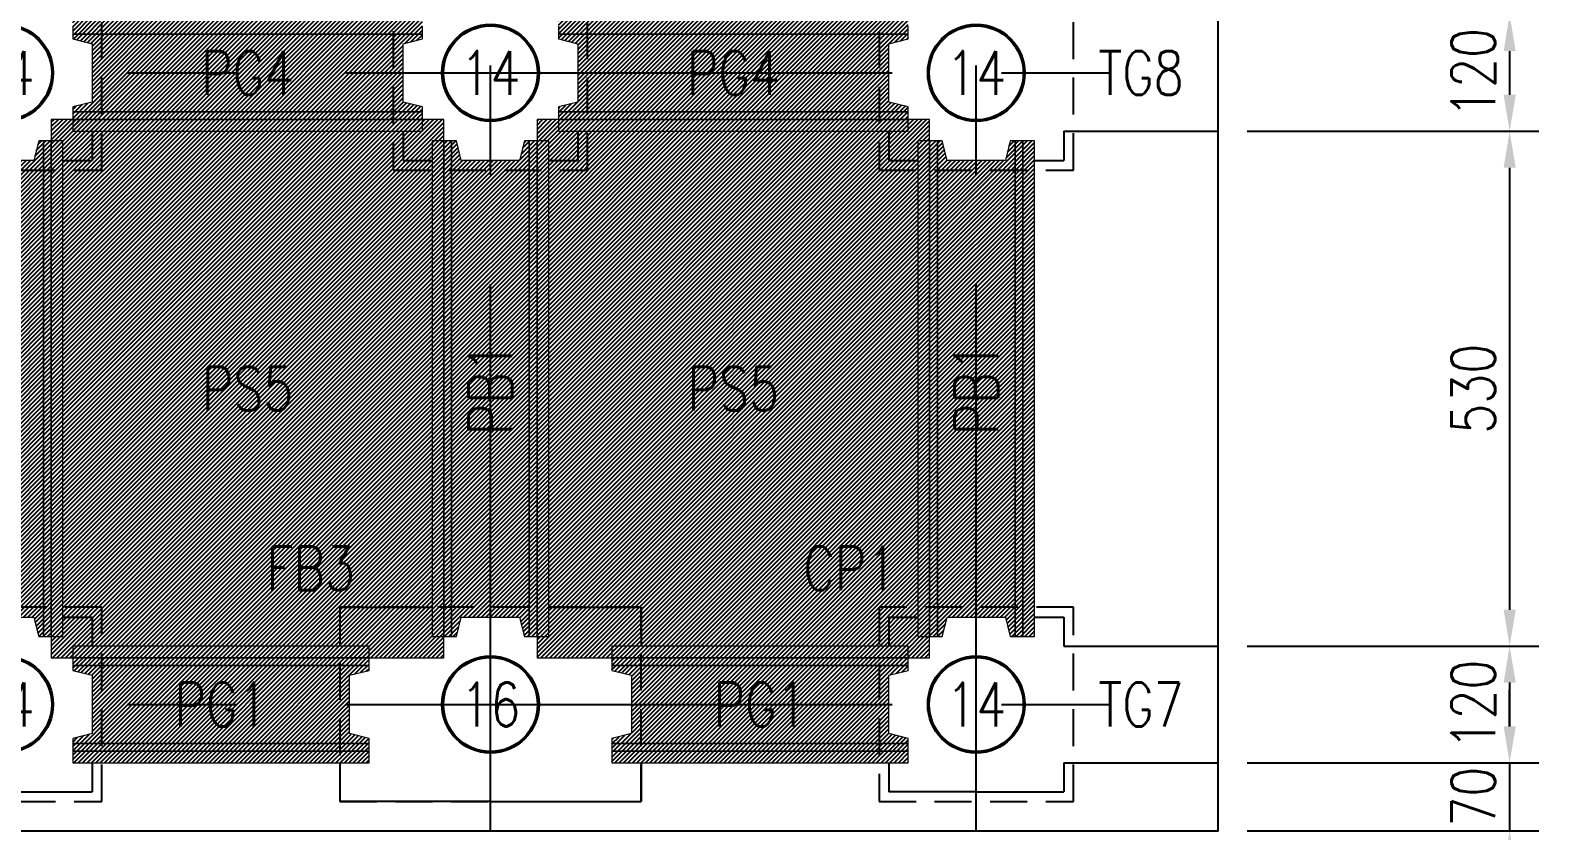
# Model space of a CAD drawing. Extents: x -4754 to 9942, y -22015 to 3942.
# Drawn here: x 3117 to 4670, y -19965 to -19141 of the extents above; entities that cross this region are included whole.
import ezdxf
from ezdxf.enums import TextEntityAlignment as Align

# ---------------------------------------------------------------- set-up
doc = ezdxf.new("R2010")
doc.units = 0
doc.header["$LTSCALE"] = 3
doc.linetypes.add('CENTER', pattern=[2, 1.25, -0.25, 0.25, -0.25])
doc.linetypes.add('DASHED', pattern=[19.05, 12.7, -6.35])
doc.layers.get('0').update_dxf_attribs({"linetype": 'CONTINUOUS'})
doc.layers.add('HB_0', color=7, linetype='CONTINUOUS', transparency=0.5)
doc.layers.add('預鑄版_HATCH', color=253, linetype='CONTINUOUS', transparency=0.1)
for name, color, linetype in [('HB_DIM', 1, 'CONTINUOUS'), ('基椿', 1, 'CONTINUOUS'), ('場鑄梁', 4, 'CONTINUOUS'), ('場鑄梁_TXT', 2, 'CONTINUOUS'), ('場鑄梁_虛線', 4, 'CONTINUOUS'), ('底圖', 7, 'CONTINUOUS'), ('預鑄梁', 7, 'CONTINUOUS'), ('預鑄梁_HATCH', 253, 'CONTINUOUS'), ('預鑄梁_TXT', 2, 'CONTINUOUS'), ('預鑄梁_外緣', 7, 'CONTINUOUS'), ('預鑄樁帽', 6, 'CONTINUOUS'), ('預鑄樁帽_TXT', 2, 'CONTINUOUS'), ('預鑄版', 7, 'CONTINUOUS'), ('預鑄版_TXT', 2, 'CONTINUOUS')]:
    doc.layers.add(name, color=color, linetype=linetype)
doc.styles.get("Standard").update_dxf_attribs({"font": 'ROMANS.shx', "width": 0.8, "bigfont": 'chineset.shx'})
doc.dimstyles.new('150cm', dxfattribs={"dimscale": 15, "dimtxt": 3, "dimasz": 2.5, "dimexe": 2, "dimexo": 2, "dimgap": 1, "dimtad": 1, "dimdsep": 46, "dimtxsty": 'Standard', "dimcen": 0, "dimclrt": 2, "dimadec": 0, "dimazin": 0, "dimtfac": 1, "dimtix": 1, "dimtmove": 2, "dimatfit": 3, "dimfxl": 1, "dimtolj": 1, "dimtzin": 0, "dimarcsym": 0})

# ---------------------------------------------------------------- blocks, each defined once
blk = doc.blocks.new('*D1008')
at = {"layer": 'HB_DIM', "color": 0, "lineweight": -2}
for p, q in [((4339.8, -19994.7), (4339.8, -20294.7)), ((4150.8, -20144.7), (4150.8, -20294.7)), ((4188.3, -20264.7), (4302.3, -20264.7))]:
    blk.add_line(p, q, dxfattribs=at)
at = {"layer": 'HB_DIM', "color": 0}
for points in [[(4188.3, -20258.4), (4188.3, -20270.9), (4150.8, -20264.7)], [(4302.3, -20270.9), (4302.3, -20258.4), (4339.8, -20264.7)]]:
    blk.add_solid(points, dxfattribs=at)
at = {"layer": 'HB_DIM', "color": 2, "linetype": 'Continuous', "insert": (4245.3, -20227.2), "char_height": 45, "attachment_point": 5}
blk.add_mtext('\\A1;189', dxfattribs=at)
blk = doc.blocks.new('*D1016')
at = {"layer": 'HB_DIM', "color": 0, "lineweight": -2}
for p, q in [((4369.8, -19124.7), (4669.8, -19124.7)), ((4639.8, -19162.2), (4639.8, -19207.2)), ((4369.8, -19244.7), (4669.8, -19244.7))]:
    blk.add_line(p, q, dxfattribs=at)
at = {"layer": 'HB_DIM', "color": 0}
for points in [[(4646.1, -19162.2), (4633.6, -19162.2), (4639.8, -19124.7)], [(4633.6, -19207.2), (4646.1, -19207.2), (4639.8, -19244.7)]]:
    blk.add_solid(points, dxfattribs=at)
at = {"layer": 'HB_DIM', "color": 2, "linetype": 'Continuous', "insert": (4602.3, -19184.7), "char_height": 45, "attachment_point": 5, "rotation": 90}
blk.add_mtext('\\A1;120', dxfattribs=at)
blk = doc.blocks.new('*D1017')
at = {"layer": 'HB_DIM', "color": 0, "lineweight": -2}
for p, q in [((4369.8, -19244.7), (4669.8, -19244.7)), ((4639.8, -19282.2), (4639.8, -19737.2)), ((4369.8, -19774.7), (4669.8, -19774.7))]:
    blk.add_line(p, q, dxfattribs=at)
at = {"layer": 'HB_DIM', "color": 0}
for points in [[(4646.1, -19282.2), (4633.6, -19282.2), (4639.8, -19244.7)], [(4633.6, -19737.2), (4646.1, -19737.2), (4639.8, -19774.7)]]:
    blk.add_solid(points, dxfattribs=at)
at = {"layer": 'HB_DIM', "color": 2, "linetype": 'Continuous', "insert": (4602.3, -19509.7), "char_height": 45, "attachment_point": 5, "rotation": 90}
blk.add_mtext('\\A1;530', dxfattribs=at)
blk = doc.blocks.new('*D1018')
at = {"layer": 'HB_DIM', "color": 0, "lineweight": -2}
for p, q in [((4369.8, -19774.7), (4669.8, -19774.7)), ((4639.8, -19812.2), (4639.8, -19857.2)), ((4369.8, -19894.7), (4669.8, -19894.7))]:
    blk.add_line(p, q, dxfattribs=at)
at = {"layer": 'HB_DIM', "color": 0}
for points in [[(4646.1, -19812.2), (4633.6, -19812.2), (4639.8, -19774.7)], [(4633.6, -19857.2), (4646.1, -19857.2), (4639.8, -19894.7)]]:
    blk.add_solid(points, dxfattribs=at)
at = {"layer": 'HB_DIM', "color": 2, "linetype": 'Continuous', "insert": (4602.3, -19834.7), "char_height": 45, "attachment_point": 5, "rotation": 90}
blk.add_mtext('\\A1;120', dxfattribs=at)
blk = doc.blocks.new('*D1019')
at = {"layer": 'HB_DIM', "color": 0, "lineweight": -2}
for p, q in [((4639.8, -19857.2), (4639.8, -19819.7)), ((4369.8, -19894.7), (4669.8, -19894.7)), ((4639.8, -19894.7), (4639.8, -19964.7)), ((4369.8, -19964.7), (4669.8, -19964.7)), ((4639.8, -20002.2), (4639.8, -20039.7))]:
    blk.add_line(p, q, dxfattribs=at)
at = {"layer": 'HB_DIM', "color": 0}
for points in [[(4633.6, -19857.2), (4646.1, -19857.2), (4639.8, -19894.7)], [(4646.1, -20002.2), (4633.6, -20002.2), (4639.8, -19964.7)]]:
    blk.add_solid(points, dxfattribs=at)
at = {"layer": 'HB_DIM', "color": 2, "linetype": 'Continuous', "insert": (4602.3, -19929.7), "char_height": 45, "attachment_point": 5, "rotation": 90}
blk.add_mtext('\\A1;70', dxfattribs=at)
blk = doc.blocks.new('pile')
at = {"layer": 'HB_0', "linetype": 'Continuous'}
for radius in [50, 48.4]:
    blk.add_circle((0, 0), radius, dxfattribs=at)
at = {"color": 2, "width": 0.8}
blk.add_attdef('A', text='', height=45, dxfattribs=at).set_placement((0, 0), align=Align.MIDDLE_CENTER)

msp = doc.modelspace()

# ---------------------------------------------------------------- hatches: boundary and pattern name
at = {"layer": '預鑄梁_HATCH', "linetype": 'Continuous'}
h = msp.add_hatch(dxfattribs=at)
h.set_pattern_fill('ANSI31', color=256, style=0)
h.paths.add_polyline_path([(3160.844, -19244.682), (3520.844, -19244.682), (3520.844, -19244.682), (3520.844, -19232.682), (3520.844, -19224.682), (3520.844, -19219.682), (3500.844, -19214.682), (3500.844, -19154.682), (3520.844, -19149.682), (3520.844, -19144.682), (3520.844, -19136.682), (3520.844, -19124.682), (3520.844, -19124.682), (3160.844, -19124.682), (3160.844, -19124.682), (3160.844, -19136.682), (3160.844, -19144.682), (3160.844, -19149.682), (3180.844, -19154.682), (3180.844, -19214.682), (3160.844, -19219.682), (3160.844, -19224.682), (3160.844, -19232.682)], flags=17)
h = msp.add_hatch(dxfattribs=at)
h.set_pattern_fill('ANSI31', color=256, style=0)
h.paths.add_polyline_path([(3660.844, -19244.682), (4020.844, -19244.682), (4020.844, -19244.682), (4020.844, -19232.682), (4020.844, -19224.682), (4020.844, -19219.682), (4000.844, -19214.682), (4000.844, -19154.682), (4020.844, -19149.682), (4020.844, -19144.682), (4020.844, -19136.682), (4020.844, -19124.682), (4020.844, -19124.682), (3660.844, -19124.682), (3660.844, -19124.682), (3660.844, -19136.682), (3660.844, -19144.682), (3660.844, -19149.682), (3680.844, -19154.682), (3680.844, -19214.682), (3660.844, -19219.682), (3660.844, -19224.682), (3660.844, -19232.682)], flags=17)
h = msp.add_hatch(dxfattribs=at)
h.set_pattern_fill('ANSI31', color=256, style=0)
h.paths.add_polyline_path([(3030.844, -19764.682), (3042.844, -19764.682), (3050.844, -19764.682), (3055.844, -19764.682), (3060.844, -19744.682), (3120.844, -19744.682), (3125.844, -19764.682), (3130.844, -19764.682), (3138.844, -19764.682), (3150.844, -19764.682), (3150.844, -19764.682), (3150.844, -19254.682), (3150.844, -19254.682), (3138.844, -19254.682), (3130.844, -19254.682), (3125.844, -19254.682), (3120.844, -19274.682), (3060.844, -19274.682), (3055.844, -19254.682), (3050.844, -19254.682), (3042.844, -19254.682), (3030.844, -19254.682), (3030.844, -19254.682)], flags=17)
h = msp.add_hatch(dxfattribs=at)
h.set_pattern_fill('ANSI31', color=256, style=0)
h.paths.add_polyline_path([(3530.844, -19764.682), (3542.844, -19764.682), (3550.844, -19764.682), (3555.844, -19764.682), (3560.844, -19744.682), (3620.844, -19744.682), (3625.844, -19764.682), (3630.844, -19764.682), (3638.844, -19764.682), (3650.844, -19764.682), (3650.844, -19764.682), (3650.844, -19254.682), (3650.844, -19254.682), (3638.844, -19254.682), (3630.844, -19254.682), (3625.844, -19254.682), (3620.844, -19274.682), (3560.844, -19274.682), (3555.844, -19254.682), (3550.844, -19254.682), (3542.844, -19254.682), (3530.844, -19254.682), (3530.844, -19254.682)], flags=17)
h = msp.add_hatch(dxfattribs=at)
h.set_pattern_fill('ANSI31', color=256, style=0)
h.paths.add_polyline_path([(4030.844, -19764.682), (4042.844, -19764.682), (4050.844, -19764.682), (4055.844, -19764.682), (4060.844, -19744.682), (4120.844, -19744.682), (4125.844, -19764.682), (4130.844, -19764.682), (4138.844, -19764.682), (4150.844, -19764.682), (4150.844, -19764.682), (4150.844, -19254.682), (4150.844, -19254.682), (4138.844, -19254.682), (4130.844, -19254.682), (4125.844, -19254.682), (4120.844, -19274.682), (4060.844, -19274.682), (4055.844, -19254.682), (4050.844, -19254.682), (4042.844, -19254.682), (4030.844, -19254.682), (4030.844, -19254.682)], flags=17)
h = msp.add_hatch(dxfattribs=at)
h.set_pattern_fill('ANSI31', color=256, style=0)
h.paths.add_polyline_path([(3160.844, -19894.682), (3465.844, -19894.682), (3465.844, -19894.682), (3465.844, -19882.682), (3465.844, -19874.682), (3465.844, -19869.682), (3445.844, -19864.682), (3445.844, -19804.682), (3465.844, -19799.682), (3465.844, -19794.682), (3465.844, -19786.682), (3465.844, -19774.682), (3465.844, -19774.682), (3160.844, -19774.682), (3160.844, -19774.682), (3160.844, -19786.682), (3160.844, -19794.682), (3160.844, -19799.682), (3180.844, -19804.682), (3180.844, -19864.682), (3160.844, -19869.682), (3160.844, -19874.682), (3160.844, -19882.682)], flags=17)
h = msp.add_hatch(dxfattribs=at)
h.set_pattern_fill('ANSI31', color=256, style=0)
h.paths.add_polyline_path([(3715.844, -19894.682), (4020.844, -19894.682), (4020.844, -19894.682), (4020.844, -19882.682), (4020.844, -19874.682), (4020.844, -19869.682), (4000.844, -19864.682), (4000.844, -19804.682), (4020.844, -19799.682), (4020.844, -19794.682), (4020.844, -19786.682), (4020.844, -19774.682), (4020.844, -19774.682), (3715.844, -19774.682), (3715.844, -19774.682), (3715.844, -19786.682), (3715.844, -19794.682), (3715.844, -19799.682), (3735.844, -19804.682), (3735.844, -19864.682), (3715.844, -19869.682), (3715.844, -19874.682), (3715.844, -19882.682)], flags=17)
at = {"layer": '預鑄版_HATCH', "linetype": 'Continuous'}
h = msp.add_hatch(dxfattribs=at)
h.set_pattern_fill('ANSI31', color=256, style=0)
h.paths.add_polyline_path([(3138.844, -19786.682), (3542.844, -19786.682), (3542.844, -19232.682), (3138.844, -19232.682)], flags=17)
h = msp.add_hatch(dxfattribs=at)
h.set_pattern_fill('ANSI31', color=256, style=0)
h.paths.add_polyline_path([(3638.844, -19786.682), (4042.844, -19786.682), (4042.844, -19232.682), (3638.844, -19232.682)], flags=17)

# ---------------------------------------------------------------- linework, layer by layer
at = {"layer": '場鑄梁', "color": 4, "linetype": 'Continuous'}
for points in [[(3180.844, -19244.682), (3180.844, -19274.682)], [(3500.844, -19244.682), (3500.844, -19274.682)], [(3680.844, -19244.682), (3680.844, -19274.682)], [(4000.844, -19244.682), (4000.844, -19274.682)], [(4180.844, -19244.682), (4180.844, -19274.682)], [(4180.844, -19244.682), (4339.844, -19244.682)], [(3150.844, -19274.682), (3180.844, -19274.682)], [(3500.844, -19274.682), (3530.844, -19274.682)], [(3650.844, -19274.682), (3680.844, -19274.682)], [(4000.844, -19274.682), (4030.844, -19274.682)], [(4150.844, -19274.682), (4180.844, -19274.682)], [(3435.844, -19734.682), (3435.844, -19774.682)], [(3435.844, -19734.682), (3530.844, -19734.682)], [(3650.844, -19734.682), (3745.844, -19734.682)], [(3745.844, -19734.682), (3745.844, -19774.682)], [(3150.844, -19744.682), (3180.844, -19744.682)], [(3180.844, -19744.682), (3180.844, -19774.682)], [(4000.844, -19744.682), (4000.844, -19774.682)], [(4000.844, -19744.682), (4030.844, -19744.682)], [(4150.844, -19744.682), (4180.844, -19744.682)], [(4180.844, -19744.682), (4180.844, -19774.682)], [(4180.844, -19774.682), (4339.844, -19774.682)], [(3180.844, -19894.682), (3180.844, -19924.682)], [(3435.844, -19894.682), (3435.844, -19934.682)], [(3745.844, -19894.682), (3745.844, -19934.682)], [(4000.844, -19894.682), (4000.844, -19924.682)], [(4180.844, -19894.682), (4180.844, -19924.682)], [(4180.844, -19894.682), (4339.844, -19894.682)], [(3090.844, -19924.682), (3180.844, -19924.682)], [(3590.844, -19934.682), (3435.844, -19934.682)], [(3590.844, -19934.682), (3745.844, -19934.682)], [(4090.844, -19924.682), (4000.844, -19924.682)], [(4090.844, -19924.682), (4180.844, -19924.682)]]:
    msp.add_lwpolyline(points, dxfattribs=at)
at = {"layer": '場鑄梁_虛線', "color": 4, "linetype": 'Continuous'}
for points in [[(3180.844, -19244.682), (3180.844, -19274.682)], [(3500.844, -19244.682), (3500.844, -19274.682)], [(3680.844, -19244.682), (3680.844, -19274.682)], [(4000.844, -19244.682), (4000.844, -19274.682)], [(4180.844, -19244.682), (4180.844, -19274.682)], [(4180.844, -19244.682), (4339.844, -19244.682)], [(3150.844, -19274.682), (3180.844, -19274.682)], [(3500.844, -19274.682), (3530.844, -19274.682)], [(3650.844, -19274.682), (3680.844, -19274.682)], [(4000.844, -19274.682), (4030.844, -19274.682)], [(4150.844, -19274.682), (4180.844, -19274.682)], [(3435.844, -19734.682), (3435.844, -19774.682)], [(3435.844, -19734.682), (3530.844, -19734.682)], [(3650.844, -19734.682), (3745.844, -19734.682)], [(3745.844, -19734.682), (3745.844, -19774.682)], [(3150.844, -19744.682), (3180.844, -19744.682)], [(3180.844, -19744.682), (3180.844, -19774.682)], [(4000.844, -19744.682), (4000.844, -19774.682)], [(4000.844, -19744.682), (4030.844, -19744.682)], [(4150.844, -19744.682), (4180.844, -19744.682)], [(4180.844, -19744.682), (4180.844, -19774.682)], [(4180.844, -19774.682), (4339.844, -19774.682)], [(3180.844, -19894.682), (3180.844, -19924.682)], [(3435.844, -19894.682), (3435.844, -19934.682)], [(3745.844, -19894.682), (3745.844, -19934.682)], [(4000.844, -19894.682), (4000.844, -19924.682)], [(4180.844, -19894.682), (4180.844, -19924.682)], [(4180.844, -19894.682), (4339.844, -19894.682)], [(3090.844, -19924.682), (3180.844, -19924.682)], [(3590.844, -19934.682), (3435.844, -19934.682)], [(3590.844, -19934.682), (3745.844, -19934.682)], [(4090.844, -19924.682), (4000.844, -19924.682)], [(4090.844, -19924.682), (4180.844, -19924.682)]]:
    msp.add_lwpolyline(points, dxfattribs=at)
at = {"layer": '底圖', "color": 4, "linetype": 'Continuous'}
msp.add_lwpolyline([(-158.156, -19964.682), (4339.844, -19964.682), (4339.844, -16984.682), (-158.156, -16984.682), (-158.156, -19964.682)], dxfattribs=at)
at = {"layer": '底圖', "color": 252, "linetype": 'CENTER', "ltscale": 150}
for points in [[(3590.844, -19964.682), (3590.844, -16984.682)], [(4090.844, -19964.682), (4090.844, -16984.682)], [(-158.156, -19184.682), (4339.844, -19184.682)], [(-158.156, -19834.682), (4339.844, -19834.682)]]:
    msp.add_lwpolyline(points, dxfattribs=at)
at = {"layer": '預鑄梁', "lineweight": 5}
for p, q in [((3160.844, -19136.682, 113), (3160.844, -19144.682, 100)), ((3180.844, -19144.682, 100), (3160.844, -19144.682, 100)), ((3160.844, -19144.682, 100), (3160.844, -19149.682, 100)), ((3160.844, -19144.682, 100), (3180.844, -19144.682, 100)), ((3180.844, -19144.682, 100), (3500.844, -19144.682, 100)), ((3500.844, -19144.682, 100), (3180.844, -19144.682, 100)), ((3520.844, -19144.682, 100), (3500.844, -19144.682, 100)), ((3500.844, -19144.682, 100), (3520.844, -19144.682, 100)), ((3520.844, -19144.682, 100), (3520.844, -19136.682, 113)), ((3520.844, -19149.682, 100), (3520.844, -19144.682, 100)), ((3660.844, -19136.682, 113), (3660.844, -19144.682, 100)), ((3680.844, -19144.682, 100), (3660.844, -19144.682, 100)), ((3660.844, -19144.682, 100), (3660.844, -19149.682, 100)), ((3660.844, -19144.682, 100), (3680.844, -19144.682, 100)), ((3680.844, -19144.682, 100), (4000.844, -19144.682, 100)), ((4000.844, -19144.682, 100), (3680.844, -19144.682, 100)), ((4020.844, -19144.682, 100), (4000.844, -19144.682, 100)), ((4000.844, -19144.682, 100), (4020.844, -19144.682, 100)), ((4020.844, -19144.682, 100), (4020.844, -19136.682, 113)), ((4020.844, -19149.682, 100), (4020.844, -19144.682, 100)), ((3160.844, -19149.682, 100), (3180.844, -19154.682, 100)), ((3180.844, -19154.682, 100), (3180.844, -19214.682, 100)), ((3500.844, -19154.682, 100), (3520.844, -19149.682, 100)), ((3500.844, -19214.682, 100), (3500.844, -19154.682, 100)), ((3660.844, -19149.682, 100), (3680.844, -19154.682, 100)), ((3680.844, -19154.682, 100), (3680.844, -19214.682, 100)), ((4000.844, -19154.682, 100), (4020.844, -19149.682, 100)), ((4000.844, -19214.682, 100), (4000.844, -19154.682, 100)), ((3180.844, -19214.682, 100), (3160.844, -19219.682, 100)), ((3160.844, -19219.682, 100), (3160.844, -19224.682, 100)), ((3520.844, -19219.682, 100), (3500.844, -19214.682, 100)), ((3520.844, -19224.682, 100), (3520.844, -19219.682, 100)), ((3680.844, -19214.682, 100), (3660.844, -19219.682, 100)), ((3660.844, -19219.682, 100), (3660.844, -19224.682, 100)), ((4020.844, -19219.682, 100), (4000.844, -19214.682, 100)), ((4020.844, -19224.682, 100), (4020.844, -19219.682, 100)), ((3160.844, -19224.682, 100), (3180.844, -19224.682, 100)), ((3180.844, -19224.682, 100), (3160.844, -19224.682, 100)), ((3160.844, -19224.682, 100), (3160.844, -19232.682, 116)), ((3160.844, -19232.682, 116), (3180.844, -19232.682, 116)), ((3180.844, -19232.682, 116), (3160.844, -19232.682, 116)), ((3160.844, -19232.682, 116), (3160.844, -19244.682, 116)), ((3500.844, -19224.682, 100), (3180.844, -19224.682, 100)), ((3180.844, -19224.682, 100), (3500.844, -19224.682, 100)), ((3500.844, -19232.682, 116), (3180.844, -19232.682, 116)), ((3180.844, -19232.682, 116), (3500.844, -19232.682, 116)), ((3500.844, -19224.682, 100), (3520.844, -19224.682, 100)), ((3520.844, -19224.682, 100), (3500.844, -19224.682, 100)), ((3500.844, -19232.682, 116), (3520.844, -19232.682, 116)), ((3520.844, -19232.682, 116), (3500.844, -19232.682, 116)), ((3520.844, -19232.682, 116), (3520.844, -19224.682, 100)), ((3520.844, -19244.682, 116), (3520.844, -19232.682, 116)), ((3660.844, -19224.682, 100), (3680.844, -19224.682, 100)), ((3680.844, -19224.682, 100), (3660.844, -19224.682, 100)), ((3660.844, -19224.682, 100), (3660.844, -19232.682, 116)), ((3660.844, -19232.682, 116), (3680.844, -19232.682, 116)), ((3680.844, -19232.682, 116), (3660.844, -19232.682, 116)), ((3660.844, -19232.682, 116), (3660.844, -19244.682, 116)), ((4000.844, -19224.682, 100), (3680.844, -19224.682, 100)), ((3680.844, -19224.682, 100), (4000.844, -19224.682, 100)), ((4000.844, -19232.682, 116), (3680.844, -19232.682, 116)), ((3680.844, -19232.682, 116), (4000.844, -19232.682, 116)), ((4000.844, -19224.682, 100), (4020.844, -19224.682, 100)), ((4020.844, -19224.682, 100), (4000.844, -19224.682, 100)), ((4000.844, -19232.682, 116), (4020.844, -19232.682, 116)), ((4020.844, -19232.682, 116), (4000.844, -19232.682, 116)), ((4020.844, -19232.682, 116), (4020.844, -19224.682, 100)), ((4020.844, -19244.682, 116), (4020.844, -19232.682, 116)), ((3160.844, -19244.682, 116), (3180.844, -19244.682, 116)), ((3180.844, -19244.682, 116), (3500.844, -19244.682, 116)), ((3500.844, -19244.682, 116), (3520.844, -19244.682, 116)), ((3660.844, -19244.682, 116), (3680.844, -19244.682, 116)), ((3680.844, -19244.682, 116), (4000.844, -19244.682, 116)), ((4000.844, -19244.682, 116), (4020.844, -19244.682, 116)), ((3125.844, -19254.682, 100), (3120.844, -19274.682, 100)), ((3130.844, -19254.682, 100), (3125.844, -19254.682, 100)), ((3130.844, -19274.682, 100), (3130.844, -19254.682, 100)), ((3130.844, -19254.682, 100), (3130.844, -19274.682, 100)), ((3138.844, -19254.682, 116), (3130.844, -19254.682, 100)), ((3138.844, -19274.682, 116), (3138.844, -19254.682, 116)), ((3138.844, -19254.682, 116), (3138.844, -19274.682, 116)), ((3150.844, -19254.682, 116), (3138.844, -19254.682, 116)), ((3150.844, -19274.682, 116), (3150.844, -19254.682, 116)), ((3542.844, -19254.682, 116), (3530.844, -19254.682, 116)), ((3530.844, -19254.682, 116), (3530.844, -19274.682, 116)), ((3550.844, -19254.682, 100), (3542.844, -19254.682, 116)), ((3542.844, -19254.682, 116), (3542.844, -19274.682, 116)), ((3542.844, -19274.682, 116), (3542.844, -19254.682, 116)), ((3555.844, -19254.682, 100), (3550.844, -19254.682, 100)), ((3550.844, -19254.682, 100), (3550.844, -19274.682, 100)), ((3550.844, -19274.682, 100), (3550.844, -19254.682, 100)), ((3560.844, -19274.682, 100), (3555.844, -19254.682, 100)), ((3625.844, -19254.682, 100), (3620.844, -19274.682, 100)), ((3630.844, -19254.682, 100), (3625.844, -19254.682, 100)), ((3630.844, -19274.682, 100), (3630.844, -19254.682, 100)), ((3630.844, -19254.682, 100), (3630.844, -19274.682, 100)), ((3638.844, -19254.682, 116), (3630.844, -19254.682, 100)), ((3638.844, -19274.682, 116), (3638.844, -19254.682, 116)), ((3638.844, -19254.682, 116), (3638.844, -19274.682, 116)), ((3650.844, -19254.682, 116), (3638.844, -19254.682, 116)), ((3650.844, -19274.682, 116), (3650.844, -19254.682, 116)), ((4042.844, -19254.682, 116), (4030.844, -19254.682, 116)), ((4030.844, -19254.682, 116), (4030.844, -19274.682, 116)), ((4050.844, -19254.682, 100), (4042.844, -19254.682, 116)), ((4042.844, -19254.682, 116), (4042.844, -19274.682, 116)), ((4042.844, -19274.682, 116), (4042.844, -19254.682, 116)), ((4055.844, -19254.682, 100), (4050.844, -19254.682, 100)), ((4050.844, -19254.682, 100), (4050.844, -19274.682, 100)), ((4050.844, -19274.682, 100), (4050.844, -19254.682, 100)), ((4060.844, -19274.682, 100), (4055.844, -19254.682, 100)), ((4125.844, -19254.682, 100), (4120.844, -19274.682, 100)), ((4130.844, -19254.682, 100), (4125.844, -19254.682, 100)), ((4130.844, -19274.682, 100), (4130.844, -19254.682, 100)), ((4130.844, -19254.682, 100), (4130.844, -19274.682, 100)), ((4138.844, -19254.682, 116), (4130.844, -19254.682, 100)), ((4138.844, -19274.682, 116), (4138.844, -19254.682, 116)), ((4138.844, -19254.682, 116), (4138.844, -19274.682, 116)), ((4150.844, -19254.682, 116), (4138.844, -19254.682, 116)), ((4150.844, -19274.682, 116), (4150.844, -19254.682, 116)), ((3120.844, -19274.682, 100), (3060.844, -19274.682, 100)), ((3130.844, -19274.682, 100), (3130.844, -19744.682, 100)), ((3130.844, -19744.682, 100), (3130.844, -19274.682, 100)), ((3138.844, -19274.682, 116), (3138.844, -19744.682, 116)), ((3138.844, -19744.682, 116), (3138.844, -19274.682, 116)), ((3150.844, -19744.682, 116), (3150.844, -19274.682, 116)), ((3530.844, -19274.682, 116), (3530.844, -19744.682, 116)), ((3542.844, -19274.682, 116), (3542.844, -19744.682, 116)), ((3542.844, -19744.682, 116), (3542.844, -19274.682, 116)), ((3550.844, -19744.682, 100), (3550.844, -19274.682, 100)), ((3550.844, -19274.682, 100), (3550.844, -19744.682, 100)), ((3620.844, -19274.682, 100), (3560.844, -19274.682, 100)), ((3630.844, -19274.682, 100), (3630.844, -19744.682, 100)), ((3630.844, -19744.682, 100), (3630.844, -19274.682, 100)), ((3638.844, -19274.682, 116), (3638.844, -19744.682, 116)), ((3638.844, -19744.682, 116), (3638.844, -19274.682, 116)), ((3650.844, -19744.682, 116), (3650.844, -19274.682, 116)), ((4030.844, -19274.682, 116), (4030.844, -19744.682, 116)), ((4042.844, -19274.682, 116), (4042.844, -19744.682, 116)), ((4042.844, -19744.682, 116), (4042.844, -19274.682, 116)), ((4050.844, -19744.682, 100), (4050.844, -19274.682, 100)), ((4050.844, -19274.682, 100), (4050.844, -19744.682, 100)), ((4120.844, -19274.682, 100), (4060.844, -19274.682, 100)), ((4130.844, -19274.682, 100), (4130.844, -19744.682, 100)), ((4130.844, -19744.682, 100), (4130.844, -19274.682, 100)), ((4138.844, -19274.682, 116), (4138.844, -19744.682, 116)), ((4138.844, -19744.682, 116), (4138.844, -19274.682, 116)), ((4150.844, -19744.682, 116), (4150.844, -19274.682, 116)), ((3060.844, -19744.682, 100), (3120.844, -19744.682, 100)), ((3120.844, -19744.682, 100), (3125.844, -19764.682, 100)), ((3130.844, -19764.682, 100), (3130.844, -19744.682, 100)), ((3130.844, -19744.682, 100), (3130.844, -19764.682, 100)), ((3138.844, -19764.682, 116), (3138.844, -19744.682, 116)), ((3138.844, -19744.682, 116), (3138.844, -19764.682, 116)), ((3150.844, -19764.682, 116), (3150.844, -19744.682, 116)), ((3530.844, -19744.682, 116), (3530.844, -19764.682, 116)), ((3542.844, -19744.682, 116), (3542.844, -19764.682, 116)), ((3542.844, -19764.682, 116), (3542.844, -19744.682, 116)), ((3550.844, -19744.682, 100), (3550.844, -19764.682, 100)), ((3550.844, -19764.682, 100), (3550.844, -19744.682, 100)), ((3555.844, -19764.682, 100), (3560.844, -19744.682, 100)), ((3560.844, -19744.682, 100), (3620.844, -19744.682, 100)), ((3620.844, -19744.682, 100), (3625.844, -19764.682, 100)), ((3630.844, -19764.682, 100), (3630.844, -19744.682, 100)), ((3630.844, -19744.682, 100), (3630.844, -19764.682, 100)), ((3638.844, -19764.682, 116), (3638.844, -19744.682, 116)), ((3638.844, -19744.682, 116), (3638.844, -19764.682, 116)), ((3650.844, -19764.682, 116), (3650.844, -19744.682, 116)), ((4030.844, -19744.682, 116), (4030.844, -19764.682, 116)), ((4042.844, -19744.682, 116), (4042.844, -19764.682, 116)), ((4042.844, -19764.682, 116), (4042.844, -19744.682, 116)), ((4050.844, -19744.682, 100), (4050.844, -19764.682, 100)), ((4050.844, -19764.682, 100), (4050.844, -19744.682, 100)), ((4055.844, -19764.682, 100), (4060.844, -19744.682, 100)), ((4060.844, -19744.682, 100), (4120.844, -19744.682, 100)), ((4120.844, -19744.682, 100), (4125.844, -19764.682, 100)), ((4130.844, -19764.682, 100), (4130.844, -19744.682, 100)), ((4130.844, -19744.682, 100), (4130.844, -19764.682, 100)), ((4138.844, -19764.682, 116), (4138.844, -19744.682, 116)), ((4138.844, -19744.682, 116), (4138.844, -19764.682, 116)), ((4150.844, -19764.682, 116), (4150.844, -19744.682, 116)), ((3125.844, -19764.682, 100), (3130.844, -19764.682, 100)), ((3130.844, -19764.682, 100), (3138.844, -19764.682, 116)), ((3138.844, -19764.682, 116), (3150.844, -19764.682, 116)), ((3530.844, -19764.682, 116), (3542.844, -19764.682, 116)), ((3542.844, -19764.682, 116), (3550.844, -19764.682, 100)), ((3550.844, -19764.682, 100), (3555.844, -19764.682, 100)), ((3625.844, -19764.682, 100), (3630.844, -19764.682, 100)), ((3630.844, -19764.682, 100), (3638.844, -19764.682, 116)), ((3638.844, -19764.682, 116), (3650.844, -19764.682, 116)), ((4030.844, -19764.682, 116), (4042.844, -19764.682, 116)), ((4042.844, -19764.682, 116), (4050.844, -19764.682, 100)), ((4050.844, -19764.682, 100), (4055.844, -19764.682, 100)), ((4125.844, -19764.682, 100), (4130.844, -19764.682, 100)), ((4130.844, -19764.682, 100), (4138.844, -19764.682, 116)), ((4138.844, -19764.682, 116), (4150.844, -19764.682, 116)), ((3180.844, -19774.682, 116), (3160.844, -19774.682, 116)), ((3160.844, -19774.682, 116), (3160.844, -19786.682, 116)), ((3445.844, -19774.682, 116), (3180.844, -19774.682, 116)), ((3465.844, -19774.682, 116), (3445.844, -19774.682, 116)), ((3465.844, -19786.682, 116), (3465.844, -19774.682, 116)), ((3735.844, -19774.682, 116), (3715.844, -19774.682, 116)), ((3715.844, -19774.682, 116), (3715.844, -19786.682, 116)), ((4000.844, -19774.682, 116), (3735.844, -19774.682, 116)), ((4020.844, -19774.682, 116), (4000.844, -19774.682, 116)), ((4020.844, -19786.682, 116), (4020.844, -19774.682, 116)), ((3180.844, -19786.682, 116), (3160.844, -19786.682, 116)), ((3160.844, -19786.682, 116), (3160.844, -19794.682, 104)), ((3160.844, -19786.682, 116), (3180.844, -19786.682, 116)), ((3180.844, -19794.682, 104), (3160.844, -19794.682, 104)), ((3160.844, -19794.682, 104), (3160.844, -19799.682, 104)), ((3160.844, -19794.682, 104), (3180.844, -19794.682, 104)), ((3445.844, -19786.682, 116), (3180.844, -19786.682, 116)), ((3180.844, -19786.682, 116), (3445.844, -19786.682, 116)), ((3180.844, -19794.682, 104), (3445.844, -19794.682, 104)), ((3445.844, -19794.682, 104), (3180.844, -19794.682, 104)), ((3465.844, -19786.682, 116), (3445.844, -19786.682, 116)), ((3445.844, -19786.682, 116), (3465.844, -19786.682, 116)), ((3465.844, -19794.682, 104), (3445.844, -19794.682, 104)), ((3445.844, -19794.682, 104), (3465.844, -19794.682, 104)), ((3465.844, -19794.682, 104), (3465.844, -19786.682, 116)), ((3465.844, -19799.682, 104), (3465.844, -19794.682, 104)), ((3735.844, -19786.682, 116), (3715.844, -19786.682, 116)), ((3715.844, -19786.682, 116), (3715.844, -19794.682, 104)), ((3715.844, -19786.682, 116), (3735.844, -19786.682, 116)), ((3735.844, -19794.682, 104), (3715.844, -19794.682, 104)), ((3715.844, -19794.682, 104), (3715.844, -19799.682, 104)), ((3715.844, -19794.682, 104), (3735.844, -19794.682, 104)), ((4000.844, -19786.682, 116), (3735.844, -19786.682, 116)), ((3735.844, -19786.682, 116), (4000.844, -19786.682, 116)), ((3735.844, -19794.682, 104), (4000.844, -19794.682, 104)), ((4000.844, -19794.682, 104), (3735.844, -19794.682, 104)), ((4020.844, -19786.682, 116), (4000.844, -19786.682, 116)), ((4000.844, -19786.682, 116), (4020.844, -19786.682, 116)), ((4020.844, -19794.682, 104), (4000.844, -19794.682, 104)), ((4000.844, -19794.682, 104), (4020.844, -19794.682, 104)), ((4020.844, -19794.682, 104), (4020.844, -19786.682, 116)), ((4020.844, -19799.682, 104), (4020.844, -19794.682, 104)), ((3160.844, -19799.682, 104), (3180.844, -19804.682, 104)), ((3180.844, -19804.682, 104), (3180.844, -19864.682, 104)), ((3445.844, -19804.682, 104), (3465.844, -19799.682, 104)), ((3445.844, -19864.682, 104), (3445.844, -19804.682, 104)), ((3715.844, -19799.682, 104), (3735.844, -19804.682, 104)), ((3735.844, -19804.682, 104), (3735.844, -19864.682, 104)), ((4000.844, -19804.682, 104), (4020.844, -19799.682, 104)), ((4000.844, -19864.682, 104), (4000.844, -19804.682, 104)), ((3180.844, -19864.682, 104), (3160.844, -19869.682, 104)), ((3160.844, -19869.682, 104), (3160.844, -19874.682, 104)), ((3160.844, -19874.682, 104), (3180.844, -19874.682, 104)), ((3180.844, -19874.682, 104), (3160.844, -19874.682, 104)), ((3160.844, -19874.682, 104), (3160.844, -19882.682, 120)), ((3445.844, -19874.682, 104), (3180.844, -19874.682, 104)), ((3180.844, -19874.682, 104), (3445.844, -19874.682, 104)), ((3465.844, -19869.682, 104), (3445.844, -19864.682, 104)), ((3445.844, -19874.682, 104), (3465.844, -19874.682, 104)), ((3465.844, -19874.682, 104), (3445.844, -19874.682, 104)), ((3465.844, -19874.682, 104), (3465.844, -19869.682, 104)), ((3465.844, -19882.682, 120), (3465.844, -19874.682, 104)), ((3735.844, -19864.682, 104), (3715.844, -19869.682, 104)), ((3715.844, -19869.682, 104), (3715.844, -19874.682, 104)), ((3715.844, -19874.682, 104), (3735.844, -19874.682, 104)), ((3735.844, -19874.682, 104), (3715.844, -19874.682, 104)), ((3715.844, -19874.682, 104), (3715.844, -19882.682, 120)), ((4000.844, -19874.682, 104), (3735.844, -19874.682, 104)), ((3735.844, -19874.682, 104), (4000.844, -19874.682, 104)), ((4020.844, -19869.682, 104), (4000.844, -19864.682, 104)), ((4000.844, -19874.682, 104), (4020.844, -19874.682, 104)), ((4020.844, -19874.682, 104), (4000.844, -19874.682, 104)), ((4020.844, -19874.682, 104), (4020.844, -19869.682, 104)), ((4020.844, -19882.682, 120), (4020.844, -19874.682, 104)), ((3160.844, -19882.682, 120), (3180.844, -19882.682, 120)), ((3180.844, -19882.682, 120), (3160.844, -19882.682, 120)), ((3160.844, -19882.682, 120), (3160.844, -19894.682, 120)), ((3445.844, -19882.682, 120), (3180.844, -19882.682, 120)), ((3180.844, -19882.682, 120), (3445.844, -19882.682, 120)), ((3445.844, -19882.682, 120), (3465.844, -19882.682, 120)), ((3465.844, -19882.682, 120), (3445.844, -19882.682, 120)), ((3465.844, -19894.682, 120), (3465.844, -19882.682, 120)), ((3715.844, -19882.682, 120), (3735.844, -19882.682, 120)), ((3735.844, -19882.682, 120), (3715.844, -19882.682, 120)), ((3715.844, -19882.682, 120), (3715.844, -19894.682, 120)), ((4000.844, -19882.682, 120), (3735.844, -19882.682, 120)), ((3735.844, -19882.682, 120), (4000.844, -19882.682, 120)), ((4000.844, -19882.682, 120), (4020.844, -19882.682, 120)), ((4020.844, -19882.682, 120), (4000.844, -19882.682, 120)), ((4020.844, -19894.682, 120), (4020.844, -19882.682, 120)), ((3160.844, -19894.682, 120), (3180.844, -19894.682, 120)), ((3180.844, -19894.682, 120), (3445.844, -19894.682, 120)), ((3445.844, -19894.682, 120), (3465.844, -19894.682, 120)), ((3715.844, -19894.682, 120), (3735.844, -19894.682, 120)), ((3735.844, -19894.682, 120), (4000.844, -19894.682, 120)), ((4000.844, -19894.682, 120), (4020.844, -19894.682, 120))]:
    msp.add_line(p, q, dxfattribs=at)
at = {"layer": '預鑄梁_外緣', "lineweight": 5}
for p, q in [((3160.844, -19136.682, 113), (3160.844, -19144.682, 100)), ((3160.844, -19144.682, 100), (3160.844, -19149.682, 100)), ((3520.844, -19144.682, 100), (3520.844, -19136.682, 113)), ((3520.844, -19149.682, 100), (3520.844, -19144.682, 100)), ((3660.844, -19136.682, 113), (3660.844, -19144.682, 100)), ((3660.844, -19144.682, 100), (3660.844, -19149.682, 100)), ((4020.844, -19144.682, 100), (4020.844, -19136.682, 113)), ((4020.844, -19149.682, 100), (4020.844, -19144.682, 100)), ((3160.844, -19149.682, 100), (3180.844, -19154.682, 100)), ((3180.844, -19154.682, 100), (3180.844, -19214.682, 100)), ((3500.844, -19154.682, 100), (3520.844, -19149.682, 100)), ((3500.844, -19214.682, 100), (3500.844, -19154.682, 100)), ((3660.844, -19149.682, 100), (3680.844, -19154.682, 100)), ((3680.844, -19154.682, 100), (3680.844, -19214.682, 100)), ((4000.844, -19154.682, 100), (4020.844, -19149.682, 100)), ((4000.844, -19214.682, 100), (4000.844, -19154.682, 100)), ((3180.844, -19214.682, 100), (3160.844, -19219.682, 100)), ((3160.844, -19219.682, 100), (3160.844, -19224.682, 100)), ((3520.844, -19219.682, 100), (3500.844, -19214.682, 100)), ((3520.844, -19224.682, 100), (3520.844, -19219.682, 100)), ((3680.844, -19214.682, 100), (3660.844, -19219.682, 100)), ((3660.844, -19219.682, 100), (3660.844, -19224.682, 100)), ((4020.844, -19219.682, 100), (4000.844, -19214.682, 100)), ((4020.844, -19224.682, 100), (4020.844, -19219.682, 100)), ((3160.844, -19224.682, 100), (3160.844, -19232.682, 116)), ((3160.844, -19232.682, 116), (3160.844, -19244.682, 116)), ((3520.844, -19232.682, 116), (3520.844, -19224.682, 100)), ((3520.844, -19244.682, 116), (3520.844, -19232.682, 116)), ((3660.844, -19224.682, 100), (3660.844, -19232.682, 116)), ((3660.844, -19232.682, 116), (3660.844, -19244.682, 116)), ((4020.844, -19232.682, 116), (4020.844, -19224.682, 100)), ((4020.844, -19244.682, 116), (4020.844, -19232.682, 116)), ((3160.844, -19244.682, 116), (3180.844, -19244.682, 116)), ((3180.844, -19244.682, 116), (3500.844, -19244.682, 116)), ((3500.844, -19244.682, 116), (3520.844, -19244.682, 116)), ((3660.844, -19244.682, 116), (3680.844, -19244.682, 116)), ((3680.844, -19244.682, 116), (4000.844, -19244.682, 116)), ((4000.844, -19244.682, 116), (4020.844, -19244.682, 116)), ((3125.844, -19254.682, 100), (3120.844, -19274.682, 100)), ((3130.844, -19254.682, 100), (3125.844, -19254.682, 100)), ((3138.844, -19254.682, 116), (3130.844, -19254.682, 100)), ((3150.844, -19254.682, 116), (3138.844, -19254.682, 116)), ((3150.844, -19274.682, 116), (3150.844, -19254.682, 116)), ((3542.844, -19254.682, 116), (3530.844, -19254.682, 116)), ((3530.844, -19254.682, 116), (3530.844, -19274.682, 116)), ((3550.844, -19254.682, 100), (3542.844, -19254.682, 116)), ((3555.844, -19254.682, 100), (3550.844, -19254.682, 100)), ((3560.844, -19274.682, 100), (3555.844, -19254.682, 100)), ((3625.844, -19254.682, 100), (3620.844, -19274.682, 100)), ((3630.844, -19254.682, 100), (3625.844, -19254.682, 100)), ((3638.844, -19254.682, 116), (3630.844, -19254.682, 100)), ((3650.844, -19254.682, 116), (3638.844, -19254.682, 116)), ((3650.844, -19274.682, 116), (3650.844, -19254.682, 116)), ((4042.844, -19254.682, 116), (4030.844, -19254.682, 116)), ((4030.844, -19254.682, 116), (4030.844, -19274.682, 116)), ((4050.844, -19254.682, 100), (4042.844, -19254.682, 116)), ((4055.844, -19254.682, 100), (4050.844, -19254.682, 100)), ((4060.844, -19274.682, 100), (4055.844, -19254.682, 100)), ((4125.844, -19254.682, 100), (4120.844, -19274.682, 100)), ((4130.844, -19254.682, 100), (4125.844, -19254.682, 100)), ((4138.844, -19254.682, 116), (4130.844, -19254.682, 100)), ((4150.844, -19254.682, 116), (4138.844, -19254.682, 116)), ((4150.844, -19274.682, 116), (4150.844, -19254.682, 116)), ((3120.844, -19274.682, 100), (3060.844, -19274.682, 100)), ((3150.844, -19744.682, 116), (3150.844, -19274.682, 116)), ((3530.844, -19274.682, 116), (3530.844, -19744.682, 116)), ((3620.844, -19274.682, 100), (3560.844, -19274.682, 100)), ((3650.844, -19744.682, 116), (3650.844, -19274.682, 116)), ((4030.844, -19274.682, 116), (4030.844, -19744.682, 116)), ((4120.844, -19274.682, 100), (4060.844, -19274.682, 100)), ((4150.844, -19744.682, 116), (4150.844, -19274.682, 116)), ((3060.844, -19744.682, 100), (3120.844, -19744.682, 100)), ((3120.844, -19744.682, 100), (3125.844, -19764.682, 100)), ((3150.844, -19764.682, 116), (3150.844, -19744.682, 116)), ((3530.844, -19744.682, 116), (3530.844, -19764.682, 116)), ((3555.844, -19764.682, 100), (3560.844, -19744.682, 100)), ((3560.844, -19744.682, 100), (3620.844, -19744.682, 100)), ((3620.844, -19744.682, 100), (3625.844, -19764.682, 100)), ((3650.844, -19764.682, 116), (3650.844, -19744.682, 116)), ((4030.844, -19744.682, 116), (4030.844, -19764.682, 116)), ((4055.844, -19764.682, 100), (4060.844, -19744.682, 100)), ((4060.844, -19744.682, 100), (4120.844, -19744.682, 100)), ((4120.844, -19744.682, 100), (4125.844, -19764.682, 100)), ((4150.844, -19764.682, 116), (4150.844, -19744.682, 116)), ((3125.844, -19764.682, 100), (3130.844, -19764.682, 100)), ((3130.844, -19764.682, 100), (3138.844, -19764.682, 116)), ((3138.844, -19764.682, 116), (3150.844, -19764.682, 116)), ((3530.844, -19764.682, 116), (3542.844, -19764.682, 116)), ((3542.844, -19764.682, 116), (3550.844, -19764.682, 100)), ((3550.844, -19764.682, 100), (3555.844, -19764.682, 100)), ((3625.844, -19764.682, 100), (3630.844, -19764.682, 100)), ((3630.844, -19764.682, 100), (3638.844, -19764.682, 116)), ((3638.844, -19764.682, 116), (3650.844, -19764.682, 116)), ((4030.844, -19764.682, 116), (4042.844, -19764.682, 116)), ((4042.844, -19764.682, 116), (4050.844, -19764.682, 100)), ((4050.844, -19764.682, 100), (4055.844, -19764.682, 100)), ((4125.844, -19764.682, 100), (4130.844, -19764.682, 100)), ((4130.844, -19764.682, 100), (4138.844, -19764.682, 116)), ((4138.844, -19764.682, 116), (4150.844, -19764.682, 116)), ((3180.844, -19774.682, 116), (3160.844, -19774.682, 116)), ((3160.844, -19774.682, 116), (3160.844, -19786.682, 116)), ((3445.844, -19774.682, 116), (3180.844, -19774.682, 116)), ((3465.844, -19774.682, 116), (3445.844, -19774.682, 116)), ((3465.844, -19786.682, 116), (3465.844, -19774.682, 116)), ((3735.844, -19774.682, 116), (3715.844, -19774.682, 116)), ((3715.844, -19774.682, 116), (3715.844, -19786.682, 116)), ((4000.844, -19774.682, 116), (3735.844, -19774.682, 116)), ((4020.844, -19774.682, 116), (4000.844, -19774.682, 116)), ((4020.844, -19786.682, 116), (4020.844, -19774.682, 116)), ((3160.844, -19786.682, 116), (3160.844, -19794.682, 104)), ((3160.844, -19794.682, 104), (3160.844, -19799.682, 104)), ((3465.844, -19794.682, 104), (3465.844, -19786.682, 116)), ((3465.844, -19799.682, 104), (3465.844, -19794.682, 104)), ((3715.844, -19786.682, 116), (3715.844, -19794.682, 104)), ((3715.844, -19794.682, 104), (3715.844, -19799.682, 104)), ((4020.844, -19794.682, 104), (4020.844, -19786.682, 116)), ((4020.844, -19799.682, 104), (4020.844, -19794.682, 104)), ((3160.844, -19799.682, 104), (3180.844, -19804.682, 104)), ((3180.844, -19804.682, 104), (3180.844, -19864.682, 104)), ((3445.844, -19804.682, 104), (3465.844, -19799.682, 104)), ((3445.844, -19864.682, 104), (3445.844, -19804.682, 104)), ((3715.844, -19799.682, 104), (3735.844, -19804.682, 104)), ((3735.844, -19804.682, 104), (3735.844, -19864.682, 104)), ((4000.844, -19804.682, 104), (4020.844, -19799.682, 104)), ((4000.844, -19864.682, 104), (4000.844, -19804.682, 104)), ((3180.844, -19864.682, 104), (3160.844, -19869.682, 104)), ((3160.844, -19869.682, 104), (3160.844, -19874.682, 104)), ((3160.844, -19874.682, 104), (3160.844, -19882.682, 120)), ((3465.844, -19869.682, 104), (3445.844, -19864.682, 104)), ((3465.844, -19874.682, 104), (3465.844, -19869.682, 104)), ((3465.844, -19882.682, 120), (3465.844, -19874.682, 104)), ((3735.844, -19864.682, 104), (3715.844, -19869.682, 104)), ((3715.844, -19869.682, 104), (3715.844, -19874.682, 104)), ((3715.844, -19874.682, 104), (3715.844, -19882.682, 120)), ((4020.844, -19869.682, 104), (4000.844, -19864.682, 104)), ((4020.844, -19874.682, 104), (4020.844, -19869.682, 104)), ((4020.844, -19882.682, 120), (4020.844, -19874.682, 104)), ((3160.844, -19882.682, 120), (3160.844, -19894.682, 120)), ((3465.844, -19894.682, 120), (3465.844, -19882.682, 120)), ((3715.844, -19882.682, 120), (3715.844, -19894.682, 120)), ((4020.844, -19894.682, 120), (4020.844, -19882.682, 120)), ((3160.844, -19894.682, 120), (3180.844, -19894.682, 120)), ((3180.844, -19894.682, 120), (3445.844, -19894.682, 120)), ((3445.844, -19894.682, 120), (3465.844, -19894.682, 120)), ((3715.844, -19894.682, 120), (3735.844, -19894.682, 120)), ((3735.844, -19894.682, 120), (4000.844, -19894.682, 120)), ((4000.844, -19894.682, 120), (4020.844, -19894.682, 120))]:
    msp.add_line(p, q, dxfattribs=at)
at = {"layer": '預鑄樁帽', "linetype": 'DASHED'}
for points in [[(2990.844, -19284.682), (3190.844, -19284.682), (3190.844, -19084.682), (2990.844, -19084.682), (2990.844, -19284.682)], [(3490.844, -19284.682), (3690.844, -19284.682), (3690.844, -19084.682), (3490.844, -19084.682), (3490.844, -19284.682)], [(3990.844, -19284.682), (4190.844, -19284.682), (4190.844, -19084.682), (3990.844, -19084.682), (3990.844, -19284.682)], [(2990.844, -19934.682), (3190.844, -19934.682), (3190.844, -19734.682), (2990.844, -19734.682), (2990.844, -19934.682)], [(3435.844, -19934.682), (3745.844, -19934.682), (3745.844, -19734.682), (3435.844, -19734.682), (3435.844, -19934.682)], [(3990.844, -19934.682), (4190.844, -19934.682), (4190.844, -19734.682), (3990.844, -19734.682), (3990.844, -19934.682)]]:
    msp.add_lwpolyline(points, dxfattribs=at)
at = {"layer": '預鑄版', "lineweight": 5}
for points in [[(3138.844, -19786.682, 116), (3542.844, -19786.682, 116), (3542.844, -19232.682, 116), (3138.844, -19232.682, 116), (3138.844, -19786.682, 116)], [(3638.844, -19786.682, 116), (4042.844, -19786.682, 116), (4042.844, -19232.682, 116), (3638.844, -19232.682, 116), (3638.844, -19786.682, 116)]]:
    msp.add_polyline3d(points, dxfattribs=at)

# ---------------------------------------------------------------- block references
at = {"layer": '基椿', "linetype": 'Continuous', "rotation": 360}
for p, values in [((3090.844, -19184.682), {'A': '14'}), ((3590.844, -19184.682), {'A': '14'}), ((4090.844, -19184.682), {'A': '14'}), ((3090.844, -19834.682), {'A': '14'}), ((3590.844, -19834.682), {'A': '16'}), ((4090.844, -19834.682), {'A': '14'})]:
    msp.add_blockref('pile', p, dxfattribs=at).add_auto_attribs(values)

# ---------------------------------------------------------------- texts
at = {"layer": '場鑄梁_TXT', "linetype": 'Continuous', "width": 0.8}
for s, p in [('TG8', (4260.344, -19184.682)), ('TG7', (4260.344, -19834.682))]:
    msp.add_text(s, height=45, dxfattribs=at).set_placement(p, align=Align.MIDDLE)
at = {"layer": '預鑄梁_TXT', "linetype": 'Continuous', "width": 0.8}
for s, p in [('PG4', (3340.844, -19184.682, 116)), ('PG4', (3840.844, -19184.682, 116)), ('PG1', (3313.344, -19834.682, 120)), ('PG1', (3868.344, -19834.682, 120))]:
    msp.add_text(s, height=45, dxfattribs=at).set_placement(p, align=Align.MIDDLE)
for p in [(3590.844, -19509.682, 116), (4090.844, -19509.682, 116)]:
    msp.add_text('PB1', height=45, rotation=90, dxfattribs=at).set_placement(p, align=Align.MIDDLE)
at = {"layer": '預鑄樁帽_TXT', "linetype": 'Continuous', "width": 0.8}
for s, p in [('FB3', (3405.844, -19694.682)), ('CP1', (3960.844, -19694.682))]:
    msp.add_text(s, height=45, dxfattribs=at).set_placement(p, align=Align.MIDDLE)
at = {"layer": '預鑄版_TXT', "linetype": 'Continuous', "width": 0.8}
for p in [(3340.844, -19509.682, 116), (3840.844, -19509.682, 116)]:
    msp.add_text('PS5', height=45, dxfattribs=at).set_placement(p, align=Align.MIDDLE)

# ---------------------------------------------------------------- dimensions: what is measured, and where the dimension line sits
at = {"layer": 'HB_DIM'}
for base, p1, p2, picture, middle in [((4639.844, -19244.682), (4339.844, -19124.682, 116), (4339.844, -19244.682, 116), '*D1016', (4602.344, -19184.682)), ((4639.844, -19774.682), (4339.844, -19244.682, 116), (4339.844, -19774.682, 120), '*D1017', (4602.344, -19509.682)), ((4639.844, -19894.682), (4339.844, -19774.682, 120), (4339.844, -19894.682, 120), '*D1018', (4602.344, -19834.682)), ((4639.844, -19964.682), (4339.844, -19894.682, 120), (4339.844, -19964.682), '*D1019', (4602.344, -19929.682))]:
    dim = msp.add_linear_dim(base=base, p1=p1, p2=p2, angle=90, dimstyle='150cm', dxfattribs=at)
    dim.commit()
    dim.dimension.update_dxf_attribs({"geometry": picture, "text_midpoint": middle})
dim = msp.add_linear_dim(base=(4339.844, -20264.682), p1=(4150.844, -20114.682, 105), p2=(4339.844, -19964.682), dimstyle='150cm', dxfattribs=at)
dim.commit()
dim.dimension.update_dxf_attribs({"geometry": '*D1008', "text_midpoint": (4245.344, -20227.182)})

doc.saveas('drawing.dxf')
